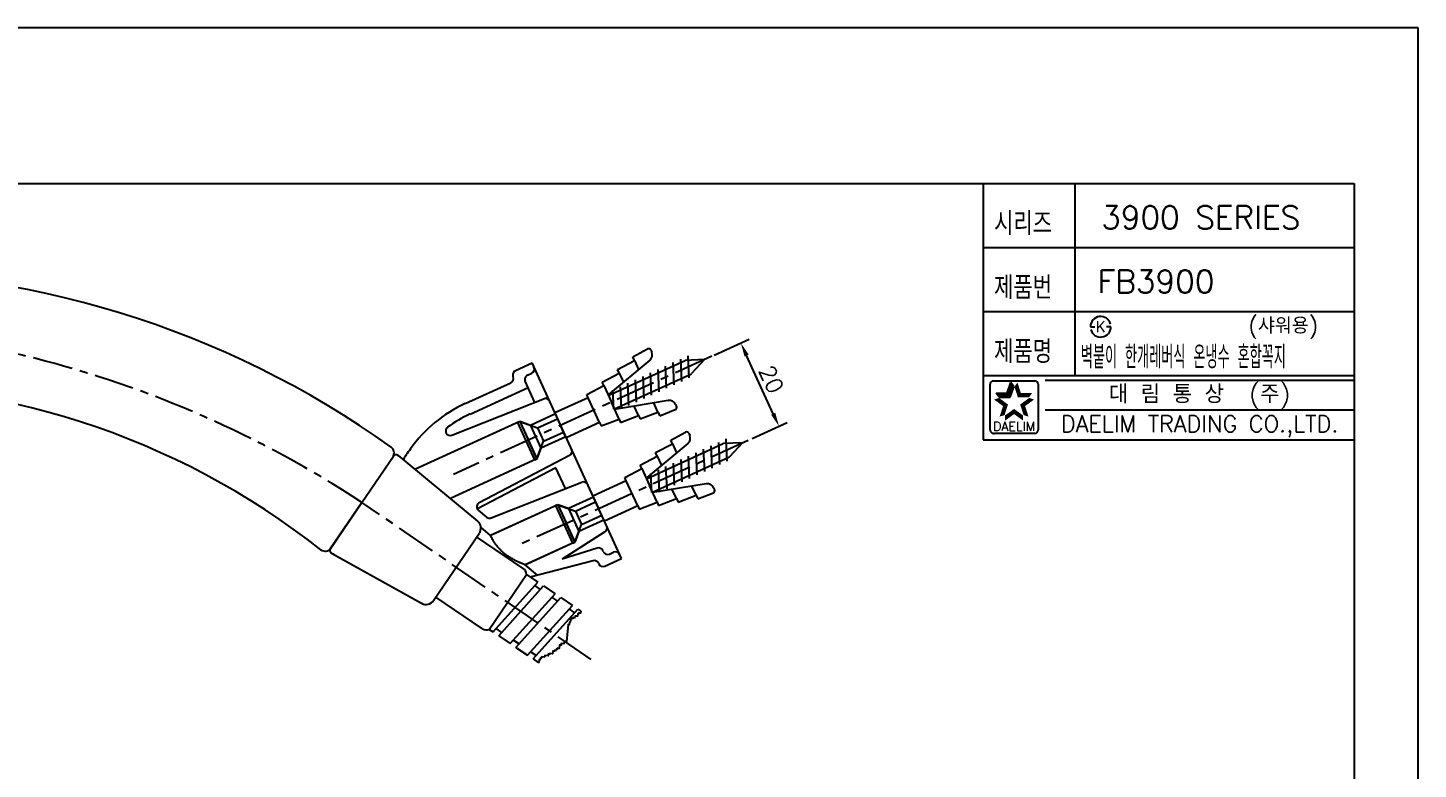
# Model space of a CAD drawing. Extents: x 12910 to 13504, y 636 to 1056.
# Drawn here: x 13200.3 to 13504, y 893.7 to 1055.7 of the extents above; entities that cross this region are included whole.
import ezdxf
from ezdxf.enums import TextEntityAlignment as Align

# ---------------------------------------------------------------- set-up
doc = ezdxf.new("R2010")
doc.units = 0
doc.header["$LTSCALE"] = 7
doc.header["$MEASUREMENT"] = 0
doc.header["$PDSIZE"] = -10
doc.linetypes.add('CENTER', pattern=[2, 1.25, -0.25, 0.25, -0.25])
doc.layers.get('0').update_dxf_attribs({"color": 2, "linetype": 'CONTINUOUS'})
for name, color, linetype in [('CL', 1, 'CENTER'), ('D', 2, 'CONTINUOUS'), ('DIM', 2, 'CONTINUOUS'), ('DWG', 7, 'CONTINUOUS')]:
    doc.layers.add(name, color=color, linetype=linetype)
doc.styles.add('GHS', font='ROMANS', dxfattribs={"bigfont": 'GHS'})
doc.styles.add('ROMANS', font='romans')

# ---------------------------------------------------------------- blocks, each defined once
blk = doc.blocks.new('S')
at = {"layer": 'DWG', "color": 2}
for p, q in [((5587.98, 3274.17), (5592.17, 3274.41)), ((5587.98, 3273.36), (5587.98, 3274.17)), ((5599.43, 3274.15), (5587.98, 3271.06)), ((5592.17, 3275.28), (5596.35, 3275.51)), ((5592.17, 3274.41), (5592.17, 3275.28)), ((5592.17, 3274.41), (5592.17, 3272.19)), ((5596.35, 3276.4), (5600.01, 3276.61)), ((5596.35, 3275.51), (5596.35, 3276.4)), ((5596.35, 3275.51), (5596.35, 3273.32)), ((5600.54, 3276.11), (5600.54, 3275.6)), ((5568.04, 3273.82), (5567.54, 3273.82)), ((5567.54, 3264.82), (5567.54, 3273.82)), ((5568.04, 3273.82), (5568.04, 3269.32)), ((5568.04, 3273.82), (5570.94, 3270.92)), ((5583.79, 3272.32), (5575.79, 3272.32)), ((5575.79, 3272.32), (5575.79, 3269.32)), ((5583.79, 3273.12), (5587.98, 3273.36)), ((5583.79, 3272.32), (5583.79, 3273.12)), ((5583.79, 3266.32), (5583.79, 3272.32)), ((5587.82, 3267.72), (5589.37, 3271.57)), ((5587.98, 3273.36), (5587.98, 3269.32)), ((5589.37, 3267.07), (5591.18, 3271.57)), ((5591.18, 3267.07), (5592.99, 3271.57)), ((5592.99, 3267.07), (5594.8, 3271.57)), ((5594.8, 3267.07), (5596.61, 3271.57)), ((5596.61, 3267.07), (5598.42, 3271.57)), ((5598.42, 3267.07), (5600.23, 3271.57)), ((5600.23, 3267.07), (5602.04, 3271.57)), ((5602.04, 3267.07), (5603.85, 3271.57)), ((5603.85, 3267.07), (5605.66, 3271.57)), ((5605.66, 3267.07), (5607.47, 3271.57)), ((5568.04, 3264.82), (5568.04, 3269.32)), ((5570.94, 3270.92), (5575.79, 3270.92)), ((5570.94, 3270.92), (5570.94, 3267.72)), ((5575.79, 3266.32), (5575.79, 3269.32)), ((5587.98, 3270.92), (5606.46, 3270.92)), ((5587.98, 3265.28), (5587.98, 3269.32)), ((5610.33, 3269.33), (5606.46, 3270.92)), ((5610.33, 3269.33), (5606.47, 3267.72)), ((5568.04, 3264.82), (5570.94, 3267.72)), ((5570.94, 3267.72), (5575.79, 3267.72)), ((5583.79, 3266.32), (5575.79, 3266.32)), ((5583.79, 3266.32), (5583.79, 3265.52)), ((5583.79, 3265.52), (5587.98, 3265.28)), ((5587.98, 3267.72), (5606.46, 3267.72)), ((5599.43, 3264.49), (5587.98, 3267.59)), ((5587.98, 3265.28), (5587.98, 3264.47)), ((5592.17, 3264.23), (5592.17, 3266.45)), ((5596.35, 3263.13), (5596.35, 3265.32)), ((5567.54, 3264.82), (5568.04, 3264.82)), ((5587.98, 3264.47), (5592.17, 3264.23)), ((5592.17, 3264.23), (5592.17, 3263.37)), ((5592.17, 3263.37), (5596.35, 3263.13)), ((5596.35, 3263.13), (5596.35, 3262.24)), ((5596.35, 3262.24), (5600.01, 3262.03)), ((5600.54, 3263.04), (5600.54, 3262.53))]:
    blk.add_line(p, q, dxfattribs=at)
for centre, radius, start, end in [((5599.04, 3275.6), 1.5, 285.1209, 0.0005), ((5600.04, 3276.11), 0.5, 0.0005, 93.2254), ((5599.04, 3263.04), 1.5, 0.0005, 74.8801), ((5600.04, 3262.53), 0.5, 266.7756, 0.0005)]:
    blk.add_arc(centre, radius, start, end, dxfattribs=at)

msp = doc.modelspace()

# ---------------------------------------------------------------- linework, layer by layer
at = {"color": 4}
for p, q in [((12941.04, 1021.72), (13490.04, 1021.72)), ((13490.04, 1021.72), (13490.04, 646.72))]:
    msp.add_line(p, q, dxfattribs=at)
at = {"color": 7}
for p, q in [((13409.04, 1021.72), (13409.04, 965.72)), ((13429.04, 1021.72), (13429.04, 979.72)), ((13409.04, 1007.72), (13490.04, 1007.72)), ((13409.04, 993.72), (13490.04, 993.72)), ((13409.04, 979.72), (13490.04, 979.72)), ((13409.04, 965.72), (13490.04, 965.72))]:
    msp.add_line(p, q, dxfattribs=at)
at = {"color": 2, "linetype": 'Continuous'}
for p, q in [((13411.27, 978.6), (13420.27, 978.6)), ((13422.54, 978.72), (13490.04, 978.72)), ((13410.52, 967.85), (13410.52, 977.85)), ((13421.02, 977.85), (13421.02, 967.85)), ((13422.54, 972.22), (13490.04, 972.22)), ((13420.27, 967.1), (13411.52, 967.1))]:
    msp.add_line(p, q, dxfattribs=at)
at = {"color": 2}
for p, q in [((13414.28, 975.9), (13415.03, 978.21)), ((13415.7, 977.29), (13415.03, 978.21)), ((13412.52, 974.99), (13411.86, 975.9)), ((13411.86, 975.9), (13414.28, 975.9)), ((13412.52, 974.99), (13414.95, 974.99)), ((13414.95, 974.99), (13415.7, 977.29))]:
    msp.add_line(p, q, dxfattribs=at)
msp.add_lwpolyline([(13504.04, 1055.72), (12910.04, 1055.72), (12910.04, 635.72), (13504.04, 635.72)], close=True)
at = {"color": 2, "linetype": 'Continuous'}
for centre, radius, start, end in [((13411.27, 977.85), 0.75, 90, 180), ((13420.27, 977.85), 0.75, 0, 90), ((13411.4, 967.98), 0.884, 188.1301, 278.1301), ((13420.27, 967.85), 0.75, 270, 0)]:
    msp.add_arc(centre, radius, start, end, dxfattribs=at)
at = {"color": 2}
for points in [[(13414.28, 975.9), (13414.95, 974.99), (13415.03, 978.21), (13415.7, 977.29)], [(13416.51, 978.21), (13415.85, 977.29), (13417.26, 975.9), (13416.6, 974.99)], [(13411.86, 975.9), (13412.52, 974.99), (13414.28, 975.9), (13414.95, 974.99)], [(13417.26, 975.9), (13416.6, 974.99), (13419.69, 975.9), (13419.02, 974.99)], [(13413.36, 973.07), (13414.44, 973.42), (13411.4, 974.5), (13412.48, 974.85)], [(13412.61, 970.76), (13413.69, 971.11), (13413.36, 973.07), (13414.44, 973.42)], [(13415.77, 971.32), (13415.77, 972.45), (13413.81, 969.9), (13413.81, 971.03)], [(13417.73, 969.9), (13417.73, 971.03), (13415.77, 971.32), (13415.77, 972.45)], [(13420.14, 974.5), (13419.07, 974.85), (13418.18, 973.07), (13417.1, 973.42)], [(13418.18, 973.07), (13417.1, 973.42), (13418.93, 970.76), (13417.85, 971.11)]]:
    msp.add_solid(points, dxfattribs=at)
at = {"layer": 'CL'}
for p, q in [((13349.76, 983.96), (13293.29, 958.13)), ((13357.66, 965.58), (13308.05, 942.89)), ((13323.37, 917.71), (13273.3, 952.03))]:
    msp.add_line(p, q, dxfattribs=at)
msp.add_arc((13144.14, 755.7), 235, 56.6593, 95.081, dxfattribs=at)
at = {"layer": 'D'}
for p, q in [((13432.43, 990.4), (13432.93, 990.4)), ((13432.93, 990.4), (13433.43, 990.4)), ((13436.43, 990.4), (13435.93, 990.4)), ((13436.93, 990.4), (13436.43, 990.4))]:
    msp.add_line(p, q, dxfattribs=at)
at = {"layer": 'D', "ltscale": 0.7}
for p, q in [((13350.25, 984.19), (13357.91, 987.69)), ((13363.16, 971.4), (13357.34, 984.13)), ((13358.57, 966), (13366.23, 969.5))]:
    msp.add_line(p, q, dxfattribs=at)
at = {"layer": 'D'}
msp.add_lwpolyline([(13321.11, 928.29), (13321.06, 927.83), (13320.69, 927.87), (13320.68, 927.69), (13320.49, 927.71), (13320.43, 927.15), (13319.88, 927.21), (13319.85, 926.84), (13319.48, 926.88), (13319.46, 926.7), (13319.09, 926.73), (13319.05, 926.37), (13318.87, 926.39), (13318.81, 925.83), (13318.63, 925.85), (13318.57, 925.3), (13318.39, 925.32), (13318.01, 921.64), (13317.46, 921.7), (13317.41, 921.15), (13316.85, 921.21), (13316.82, 920.84), (13316.45, 920.88), (13316.37, 920.14), (13316.01, 920.18), (13315.99, 919.99), (13315.8, 920.01), (13315.77, 919.64), (13315.4, 919.68), (13315.38, 919.5), (13315.01, 919.54), (13314.95, 918.98), (13314.4, 919.04), (13314.38, 918.86), (13314.02, 918.89), (13313.98, 918.53), (13313.24, 918.6), (13313.21, 918.23), (13312.65, 918.29), (13312.64, 918.11), (13312.45, 918.13), (13312.43, 917.94), (13312.25, 917.96), (13312.21, 917.59), (13312.03, 917.61), (13311.97, 917.06), (13311.8, 917.08)], dxfattribs=at)
for start, end in [(15, 180), (195, 0)]:
    msp.add_arc((13434.68, 990.4), 2.25, start, end, dxfattribs=at)
for p in [(13281.22, 962.28), (13266.65, 940.91), (13267.11, 940.69)]:
    msp.add_point(p, dxfattribs=at)
at = {"layer": 'D', "ltscale": 0.7}
for points in [[(13357.79, 984.34), (13356.88, 983.92), (13356.09, 986.86)], [(13363.61, 971.61), (13362.7, 971.19), (13364.41, 968.67)]]:
    msp.add_solid(points, dxfattribs=at)
at = {"layer": 'DWG'}
for p, q in [((13306.84, 980.83), (13310.48, 982.49)), ((13330.03, 939.75), (13310.48, 982.49)), ((13295.89, 973.62), (13305.86, 978.18)), ((13311.12, 973.88), (13309, 978.51)), ((13309.49, 979.84), (13310.4, 980.26)), ((13292.97, 966.7), (13313.91, 974.99)), ((13296.93, 971.34), (13309.62, 977.15)), ((13307.8, 969.72), (13285.01, 959.3)), ((13307.8, 969.72), (13285.02, 959.3)), ((13310.12, 968.85), (13307.8, 969.72)), ((13307.8, 969.72), (13311.54, 961.53)), ((13315.57, 971.35), (13310.12, 968.85)), ((13310.12, 968.85), (13312.41, 963.85)), ((13292, 968.44), (13291.98, 968.42)), ((13317.86, 966.35), (13312.41, 963.85)), ((13312.41, 963.85), (13311.54, 961.53)), ((13273.3, 952.03), (13280.19, 962.13)), ((13281.22, 962.28), (13298.58, 947.94)), ((13311.54, 961.53), (13292.67, 952.9)), ((13311.54, 961.53), (13292.68, 952.9)), ((13318.69, 962.27), (13298.96, 951.97)), ((13315.68, 959.58), (13298.53, 950.62)), ((13317.76, 955.03), (13315.68, 959.58)), ((13301.58, 948.63), (13321.35, 956.45)), ((13273.3, 952.03), (13266.41, 941.92)), ((13266.52, 942.03), (13273.3, 952.03)), ((13316.12, 951.53), (13301.41, 944.8)), ((13316.12, 951.53), (13301.78, 944.97)), ((13316.12, 951.53), (13319.86, 943.35)), ((13318.44, 950.67), (13316.12, 951.53)), ((13323.89, 953.16), (13318.44, 950.67)), ((13318.44, 950.67), (13320.73, 945.67)), ((13300.57, 948.8), (13298.77, 950.32)), ((13326.18, 948.16), (13320.73, 945.67)), ((13288.95, 930.61), (13298.95, 945.27)), ((13301.41, 944.8), (13299.31, 946.59)), ((13326.41, 945.59), (13317.04, 939.6)), ((13320.73, 945.67), (13319.86, 943.35)), ((13308.55, 937.61), (13298.37, 944.48)), ((13319.86, 943.35), (13309, 938.38)), ((13319.86, 943.35), (13309.39, 938.55)), ((13324.73, 942.02), (13317.04, 939.6)), ((13266.65, 940.91), (13286.33, 929.99)), ((13323.84, 939.28), (13310.1, 935.72)), ((13325, 938.73), (13325.07, 938.58)), ((13326.05, 941.23), (13325.94, 941.49)), ((13326.39, 938.09), (13330.03, 939.75)), ((13327.38, 940.74), (13328.29, 941.15)), ((13301.14, 924.28), (13309.26, 936.29)), ((13311.66, 936.13), (13309, 938.38)), ((13309.26, 936.29), (13311.77, 934.59)), ((13301.97, 923.72), (13311.77, 934.59)), ((13303.2, 922.89), (13313, 933.77)), ((13312.35, 933), (13311.1, 933.84)), ((13313, 933.77), (13315.51, 932.07)), ((13299.66, 924.43), (13289.47, 931.31)), ((13305.71, 921.19), (13315.51, 932.07)), ((13306.96, 920.34), (13316.77, 931.22)), ((13309.47, 918.65), (13319.28, 929.53)), ((13316.09, 930.47), (13314.83, 931.32)), ((13316.77, 931.22), (13319.28, 929.53)), ((13310.7, 917.82), (13320.5, 928.7)), ((13319.86, 927.93), (13318.6, 928.78)), ((13320.5, 928.7), (13321.11, 928.29)), ((13301.14, 924.28), (13301.97, 923.72)), ((13303.9, 923.62), (13302.65, 924.47)), ((13303.2, 922.89), (13305.71, 921.19)), ((13307.64, 921.1), (13306.38, 921.94)), ((13306.96, 920.34), (13309.47, 918.65)), ((13311.41, 918.55), (13310.15, 919.4)), ((13310.7, 917.82), (13311.8, 917.08))]:
    msp.add_line(p, q, dxfattribs=at)
for centre, radius, start, end in [((13160.12, 797.03), 205.45, 54.4019, 91.4964), ((13309.99, 981.17), 1, 294.5791, 24.5791), ((13305.44, 979.09), 1, 294.5791, 24.5791), ((13307.26, 979.92), 1, 114.5791, 204.5791), ((13309.91, 978.93), 1, 114.5791, 204.5791), ((13160.18, 809.31), 168.45, 51.8015, 92.4627), ((13308.37, 946.34), 30, 114.5806, 144.5791), ((13313.4, 973.71), 1, 24.5791, 111.5791), ((13308.37, 946.34), 27.5, 114.5806, 126.5101), ((13292.6, 967.63), 1, 128.4117, 291.5895), ((13278.84, 962.87), 1.5, 325.8534, 54.4019), ((13318.22, 963.16), 1, 297.5791, 24.5791), ((13280.77, 961.74), 0.7, 50.4518, 145.7083), ((13283.45, 961.34), 1, 144.5791, 184.8367), ((13321.72, 955.52), 1, 24.5791, 111.5791), ((13299.42, 951.08), 1, 117.5791, 229.7255), ((13297.3, 946.4), 2, 325.7083, 50.4518), ((13301.21, 949.56), 1, 229.7255, 291.5791), ((13325.87, 946.43), 1, 302.5791, 24.5791), ((13265.28, 942.87), 1.5, 231.8015, 325.8534), ((13266.99, 941.52), 0.7, 145.7083, 240.9647), ((13325.03, 941.07), 1, 24.5791, 107.5082), ((13324.09, 938.31), 1, 24.5791, 104.5082), ((13325.98, 939), 1, 204.5791, 294.5791), ((13326.96, 941.65), 1, 204.5791, 294.5791), ((13328.7, 940.24), 1, 24.5791, 114.5791), ((13307.75, 936.34), 1.5, 358.1802, 57.7125), ((13287.3, 931.73), 2, 240.9647, 325.7083), ((13300.53, 925.65), 1.5, 234.2478, 293.7802)]:
    msp.add_arc(centre, radius, start, end, dxfattribs=at)
for points in [[(13283.92, 963.72), (13282.98, 962.4), (13282.63, 961.92)], [(13309, 938.38), (13308.9, 938.42), (13308.59, 938.54), (13308.13, 938.73), (13307.56, 938.98), (13306.93, 939.29), (13306.23, 939.67), (13305.49, 940.12), (13304.74, 940.65), (13304.02, 941.24), (13303.37, 941.88), (13302.81, 942.52), (13302.35, 943.14), (13302, 943.69), (13301.74, 944.16), (13301.55, 944.51), (13301.45, 944.73), (13301.41, 944.8)]]:
    msp.add_spline(points, degree=3, dxfattribs=at)

# ---------------------------------------------------------------- block references
at = {"layer": 'DIM', "rotation": 24.57905177276185}
for p in [(9606.03, -4323.47), (9614.34, -4341.66)]:
    msp.add_blockref('S', p, dxfattribs=at)

# ---------------------------------------------------------------- texts
at = {"color": 7, "style": 'GHS'}
for s, p in [('3900 SERIES', (13456.55, 1014.3)), ('FB3900', (13446.79, 1000.3))]:
    msp.add_text(s, height=5, dxfattribs=at).set_placement(p, align=Align.MIDDLE)
at = {"style": 'GHS'}
msp.add_text('(샤워용)', height=3.5, dxfattribs=at).set_placement((13466.93, 988.9))
at = {"style": 'GHS', "width": 0.5}
msp.add_text('벽붙이 한개레버식 온냉수 혼합꼭지', height=5, dxfattribs=at).set_placement((13430.34, 981.28))
at = {"color": 7, "linetype": 'Continuous'}
for s, height, style, p in [('대 림 통 상  (주)', 4, 'GHS', (13456.31, 975.41)), ('DAELIM TRADING CO.,LTD.', 3.6, 'ROMANS', (13456.31, 968.65))]:
    msp.add_text(s, height=height, dxfattribs=dict(at, style=style)).set_placement(p, align=Align.MIDDLE)
at = {"color": 2, "linetype": 'Continuous', "style": 'ROMANS'}
msp.add_text('DAELIM', height=2, dxfattribs=at).set_placement((13415.77, 967.65), align=Align.CENTER)
at = {"layer": 'D', "style": 'GHS', "width": 0.8}
for s, p in [('시리즈', (13411.39, 1010.45)), ('제품번', (13411.39, 996.45)), ('제품명', (13411.39, 982.45))]:
    msp.add_text(s, height=5, dxfattribs=at).set_placement(p)
at = {"layer": 'D', "style": 'GHS'}
msp.add_text('K', height=2.39, dxfattribs=at).set_placement((13434.68, 990.4), align=Align.MIDDLE)
at = {"layer": 'D', "ltscale": 0.7, "insert": (13362.75, 978.91), "char_height": 3.5, "attachment_point": 5, "rotation": 294.5791, "style": 'GHS'}
msp.add_mtext('\\A1;20', dxfattribs=at)

doc.saveas('drawing.dxf')
